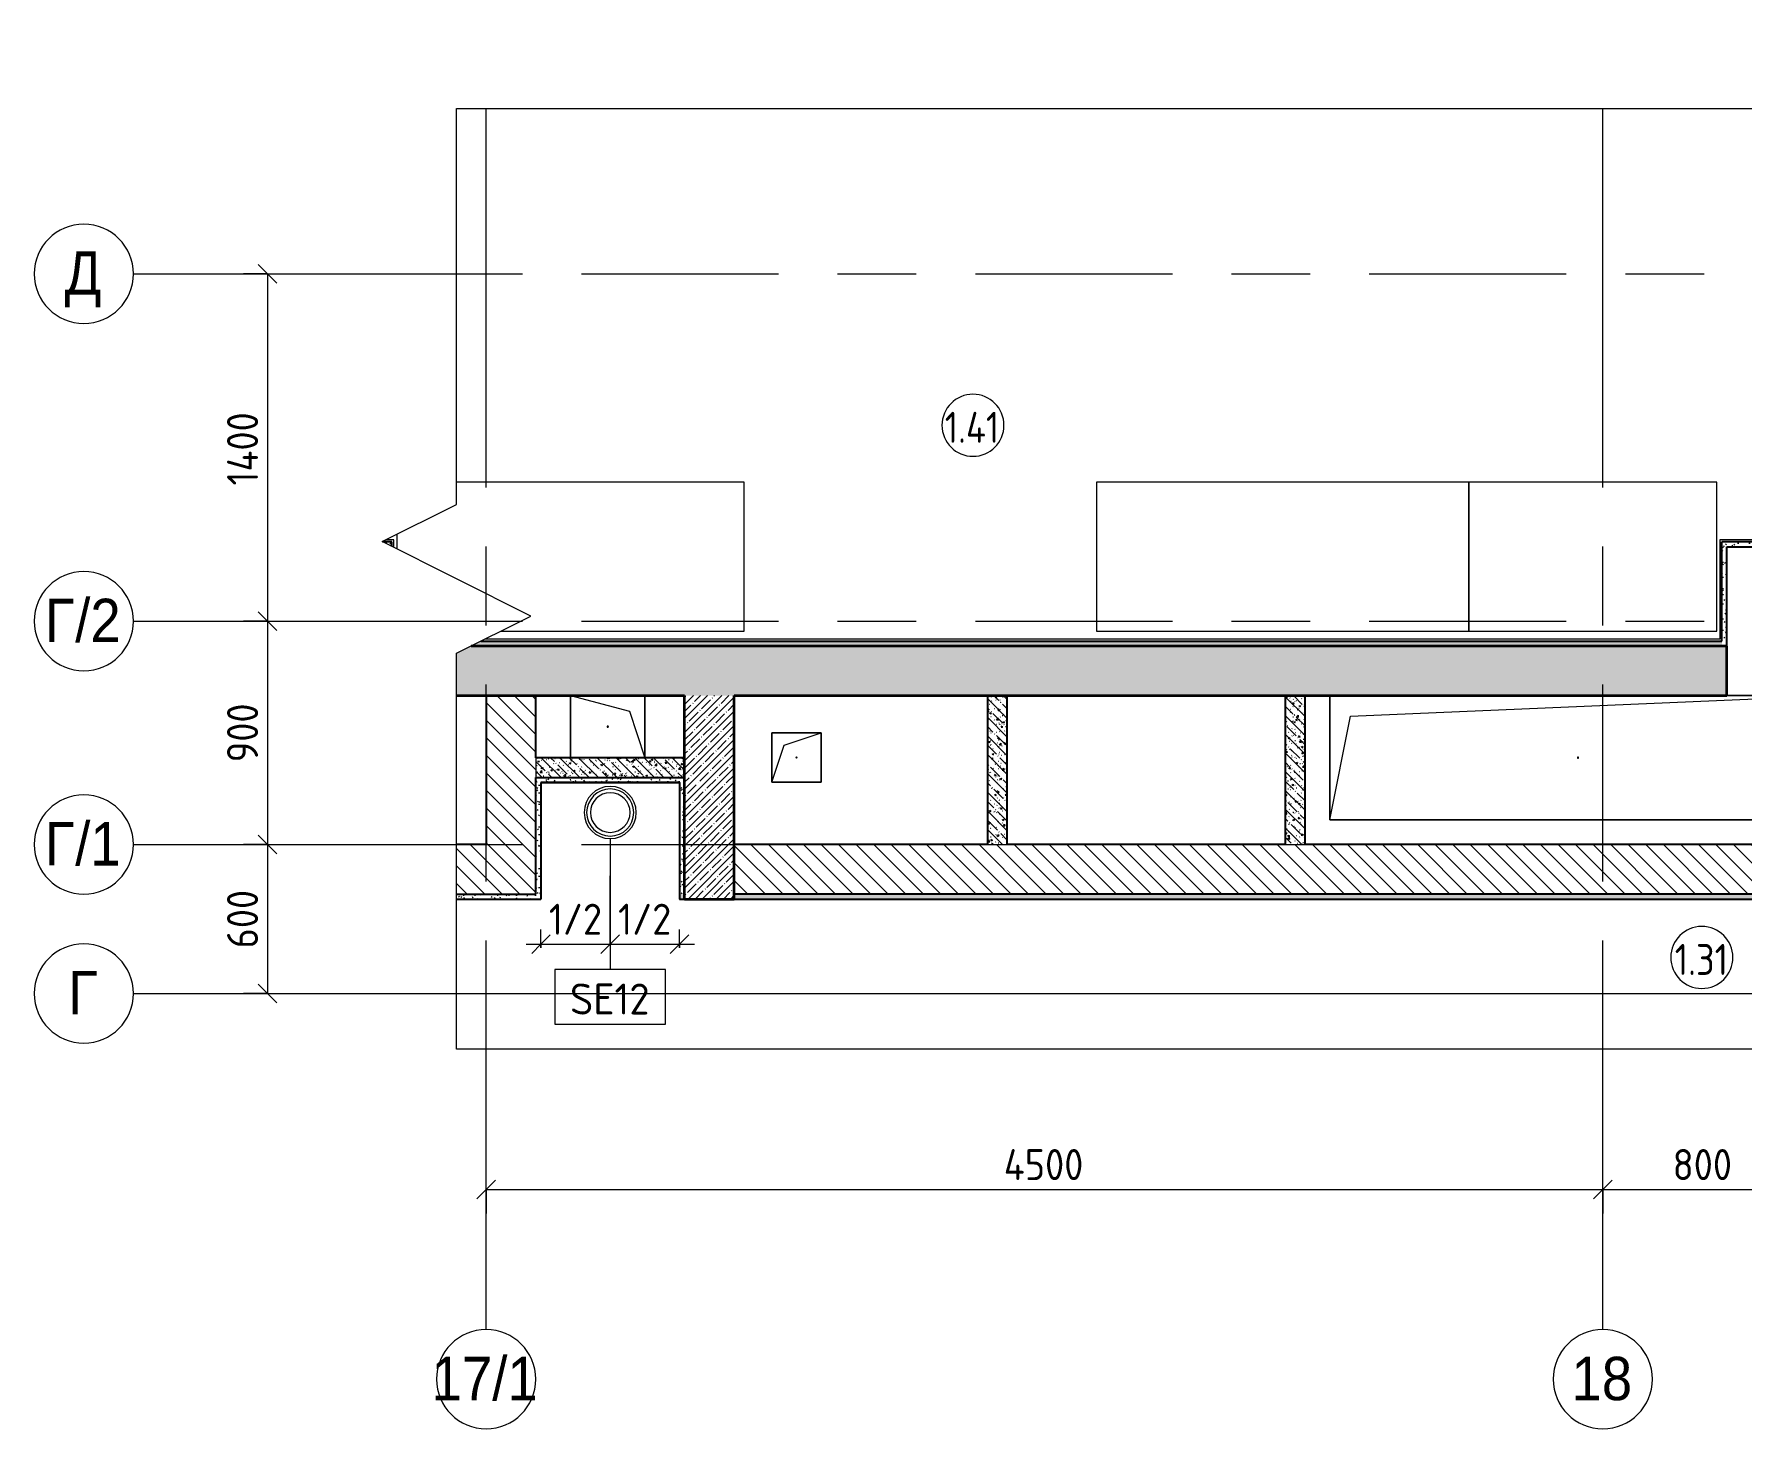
# Model space of a CAD drawing. Header units: millimetres. Extents: x 3991 to 282775, y -8553 to 29560.
# Drawn here: x 98240 to 105122, y 8745 to 14366 of the extents above; entities that cross this region are included whole.
import ezdxf

# ---------------------------------------------------------------- set-up
doc = ezdxf.new("R2010")
doc.units = ezdxf.units.MM
doc.linetypes.add('Осевая', pattern=[1587.5, 317.5, -238.125, 793.75, -238.125])
for name, color, linetype, lineweight in [('A-ANNO-DIMS', 7, 'Continuous', 9), ('A-ANNO-DIMS-50', 7, 'Continuous', 9), ('A-AREA-IDEN', 7, 'Continuous', 9), ('A-DETL-GENF', 7, 'Continuous', 9), ('A-GENM', 7, 'Continuous', 9), ('A-WALL', 7, 'Continuous', 9), ('I-FURN', 7, 'Continuous', 9), ('I-WALL', 7, 'Continuous', 9), ('P-SANR-FIXT-IDEN', 7, 'Continuous', 9), ('Оси', 7, 'Continuous', 9), ('Оси-1', 7, 'Continuous', 20), ('Оси-2', 7, 'Осевая', 9)]:
    doc.layers.add(name, color=color, linetype=linetype, lineweight=lineweight)
for name, color, linetype, lineweight, true_color in [('A-WALL-1', 7, 'Continuous', 25, 0x3c3c3c), ('A-WALL-2', 7, 'Continuous', 35, 0x3c3c3c), ('A-WALL-FNSH-1', 7, 'Continuous', 15, 0x3c3c3c), ('P-SANR-FIXT-1', 7, 'Continuous', 15, 0x4994b4)]:
    doc.layers.add(name, color=color, linetype=linetype, lineweight=lineweight, true_color=true_color)
doc.styles.add('Arial', font='arial.ttf', dxfattribs={"width": 0.9, "height": 175})
doc.styles.add('GOST Common_1', font='GOST_Common.ttf', dxfattribs={"height": 125})
doc.styles.add('GOST Common_2', font='GOST_Common.ttf', dxfattribs={"width": 0.9, "height": 125})
doc.styles.add('ISOCPEUR', font='isocpeur.ttf', dxfattribs={"width": 0.9, "height": 125})
doc.dimstyles.new('ISO-2_5_0_9К_БОЛЬШОЙ', dxfattribs={"dimscale": 304.8, "dimtxt": 124.497647, "dimasz": 0.246063, "dimexe": 0.19685, "dimexo": 0.492126, "dimgap": 0, "dimtad": 1, "dimdec": 0, "dimrnd": 10, "dimzin": 0, "dimdsep": 46, "dimtxsty": 'ISOCPEUR', "dimblk1": 'OBLIQUE', "dimblk2": 'OBLIQUE', "dimsah": 1, "dimcen": 0.09, "dimdle": 0.19685, "dimazin": 0, "dimtfac": 1, "dimtdec": 4, "dimtix": 1, "dimtmove": 0, "dimatfit": 3, "dimfxl": 1, "dimtvp": 1, "dimtolj": 1, "dimtzin": 0, "dimarcsym": 2})
pattern_1 = [(135, (38902.026, 0), (-37.717076, -37.717076), [53.34, -8.89, 1.778, -8.89]), (135, (38902.026, 37.694), (-37.717076, -37.717076), []), (50, (38902.026, 0), (63.763904, -5.57885), [6.667, -73.342]), (355, (38902.026, 0), (-12.334876, 66.869514), [5.334, -58.674]), (100.451, (38907.34, -0.465), (51.43036, 61.29098), [5.667, -62.332]), (46.184, (38902.03, 17.78), (94.87722, -14.71484), [10.001, -110.014]), (96.636, (38909.93, 16.55), (83.09115, 86.5993), [8.5, -93.497]), (351.184, (38902.03, 17.78), (83.09204, 86.59928), [8.001, -88.011]), (21, (38910.916, 13.335), (53.064487, -35.792726), [6.667, -73.342]), (326, (38910.916, 13.335), (21.63066, 64.46546), [5.334, -58.674]), (71.451, (38915.34, 10.35), (74.69646, 28.672367), [5.667, -62.332]), (37.5, (38902.026, 0), (1.080413, 29.594271), [1.676, -56.286, 1.676, -57.887, -58.896]), (37.5, (38902.026, 0), (1.080413, 29.594271), [-117.526, 1.676, -57.22]), (7.5, (38902.026, 0), (23.386368, 35.063507), [1.676, -32.283, 1.676, -54.953, -22.447]), (7.5, (38902.026, 0), (23.386368, 35.063507), [-90.589, 1.676, -20.771]), (327.5, (38882.201, 0), (47.456567, -2.005468), [1.676, -20.549, 1.676, -67.666, -92.011]), (327.5, (38882.201, 0), (47.456567, -2.005468), [-91.567, 1.676, -90.335]), (317.5, (38873.31, 0), (51.844948, 8.89904), [1.676, -27.216, 1.676, -44.374, -65.341]), (317.5, (38873.31, 0), (51.844948, 8.89904), [-74.943, 1.676, -63.665])]
pattern_2 = [(135, (38902.026, 0), (-35.35534, -35.35534), [])]
pattern_3 = [(45, (38902.026, 0), (-28.51196, 28.51196), []), (45, (38930.54, 0), (-28.51196, 28.51196), [50.403, -10.081, 1.676, -8.404])]
pattern_4 = [(0, (38902.026, 0), (60.96, 15.24), [5.029, -40.691, 5.029, -40.691, -243.84]), (0, (38902.026, 0), (60.96, 15.24), [-91.44, 5.029, -86.411, 5.029, -40.691, -106.68]), (0, (38902.026, 0), (60.96, 15.24), [-228.6, 5.029, -25.451, 5.029, -71.171]), (120, (38924.886, 7.62), (-43.6782272, 45.1729086), [5.029, -40.691, 5.029, -40.691, -243.84]), (120, (38924.886, 7.62), (-43.6782272, 45.1729086), [-91.44, 5.029, -86.411, 5.029, -40.691, -106.68]), (120, (38924.886, 7.62), (-43.6782272, 45.1729086), [-228.6, 5.029, -25.451, 5.029, -71.171]), (240, (38932.506, 38.1), (-17.2817728, -60.4129086), [5.029, -40.691, 5.029, -40.691, -243.84]), (240, (38932.506, 38.1), (-17.2817728, -60.4129086), [-91.44, 5.029, -86.411, 5.029, -40.691, -106.68]), (240, (38932.506, 38.1), (-17.2817728, -60.4129086), [-228.6, 5.029, -25.451, 5.029, -71.171])]

# ---------------------------------------------------------------- blocks, each defined once
blk = doc.blocks.new('GM_Отверстие прямоугольное _в плите_ - Отверстие-21619835-Фрагмент 1_9')
at = {"layer": 'A-GENM'}
for p, q in [((-125, 150), (125, 150)), ((125, 150), (-125, 150)), ((-62.5, 87.5), (125, 150)), ((-125, -150), (-62.5, 87.5)), ((125, -150), (-125, -150)), ((-125, -150), (125, -150))]:
    blk.add_line(p, q, dxfattribs=at)
for start, end in [(360, 180), (180, 360)]:
    blk.add_arc((0, 0), 2.5, start, end, dxfattribs=at)
blk = doc.blocks.new('GM_Отверстие прямоугольное _в плите_ - Отверстие-21604341-Фрагмент 1_9')
at = {"layer": 'A-GENM'}
for p, q in [((-100, -100), (-100, 100)), ((-100, 100), (100, 100)), ((100, 100), (-100, 100)), ((-100, 100), (-100, -100)), ((-50, 50), (100, 100)), ((100, 100), (100, -100)), ((100, -100), (100, 100)), ((-100, -100), (-50, 50)), ((100, -100), (-100, -100)), ((-100, -100), (100, -100))]:
    blk.add_line(p, q, dxfattribs=at)
for start, end in [(360, 180), (180, 360)]:
    blk.add_arc((0, 0), 2.5, start, end, dxfattribs=at)
blk = doc.blocks.new('GM_Отверстие прямоугольное _в плите_ - Отверстие-21957768-Фрагмент 1_9')
at = {"layer": 'A-GENM'}
for p, q in [((-1000, -250), (-1000, 250)), ((-1000, 250), (-1000, -250)), ((-916.7, 166.7), (1000, 250)), ((600, 250), (1000, 250)), ((1000, 250), (600, 250)), ((-1000, -250), (-916.7, 166.7)), ((1000, -250), (-1000, -250)), ((-1000, -250), (1000, -250))]:
    blk.add_line(p, q, dxfattribs=at)
for start, end in [(360, 180), (180, 360)]:
    blk.add_arc((0, 0), 2.5, start, end, dxfattribs=at)
blk = doc.blocks.new('Стол базовый прямоугольный - 1_12п-25625643-Фрагмент 1_9')
at = {"layer": 'I-FURN'}
for p, q in [((700, 300), (-459.6, 300)), ((700, -300), (700, 300)), ((-700, 90.5), (-700, 30.9)), ((-280.9, -300), (700, -300))]:
    blk.add_line(p, q, dxfattribs=at)
blk = doc.blocks.new('Стол базовый прямоугольный - 1_13п-25625753-Фрагмент 1_9')
at = {"layer": 'I-FURN'}
for p, q in [((750, 300), (-750, 300)), ((-750, 300), (-750, -300)), ((750, -300), (750, 300)), ((-750, -300), (750, -300))]:
    blk.add_line(p, q, dxfattribs=at)
blk = doc.blocks.new('Стол базовый прямоугольный - 1_8п-25625871-Фрагмент 1_9')
at = {"layer": 'I-FURN'}
for p, q in [((500, 300), (-500, 300)), ((-500, 300), (-500, -300)), ((500, -300), (500, 300)), ((-500, -300), (500, -300))]:
    blk.add_line(p, q, dxfattribs=at)
blk = doc.blocks.new('фонтанчик - Round_ Metal-30696552-Фрагмент 1_9')
at = {"layer": 'P-SANR-FIXT-1'}
for radius, start, end in [(105, 360, 180), (95, 0, 180), (80, 360, 180), (105, 180, 360), (95, 180, 360), (80, 180, 360)]:
    blk.add_arc((0, 0), radius, start, end, dxfattribs=at)
blk = doc.blocks.new('DET_L_Линия разрыва - М100-30652823-Фрагмент 1_9')
at = {"layer": 'A-DETL-GENF'}
for p, q in [((1744.8, -300), (2044.8, 300)), ((2044.8, 300), (2194.8, 0)), ((0, 0), (1594.8, 0)), ((1594.8, 0), (1744.8, -300)), ((2194.8, 0), (3789.7, 0))]:
    blk.add_line(p, q, dxfattribs=at)
blk = doc.blocks.new('DET_L_Линия разрыва - М100-30660190-Фрагмент 1_9')
at = {"layer": 'A-DETL-GENF'}
for p, q in [((8337.9, 300), (8187.9, 0)), ((8637.9, -300), (8337.9, 300)), ((8187.9, 0), (0, 0)), ((8787.9, 0), (8637.9, -300)), ((16975.8, 0), (8787.9, 0))]:
    blk.add_line(p, q, dxfattribs=at)
blk = doc.blocks.new('DET_L_Линия разрыва - М100-30660222-Фрагмент 1_9')
at = {"layer": 'A-DETL-GENF'}
for p, q in [((8337.9, -300), (8637.9, 300)), ((8637.9, 300), (8787.9, 0)), ((0, 0), (8187.9, 0)), ((8187.9, 0), (8337.9, -300)), ((8787.9, 0), (16975.8, 0))]:
    blk.add_line(p, q, dxfattribs=at)
blk = doc.blocks.new('Ось сетки - D8-29747960-Фрагмент 1_9')
at = {"layer": 'Оси-1'}
for start, end in [(360, 180), (180, 360)]:
    blk.add_arc((0, 0), 4, start, end, dxfattribs=at)
blk = doc.blocks.new('DIMBLOCK85-Фрагмент 1_9')
at = {"layer": 'A-ANNO-DIMS-50', "lineweight": 20}
for p, q in [((100062, 9709.6), (100024.5, 9672.1)), ((100062, 9709.6), (100099.5, 9747.1)), ((104562, 9709.6), (104524.5, 9672.1)), ((104562, 9709.6), (104599.5, 9747.1))]:
    blk.add_line(p, q, dxfattribs=at)
at = {"layer": 'A-ANNO-DIMS-50'}
for p, q in [((100062, 9612.6), (100062, 9769.6)), ((100062, 9709.6), (104562, 9709.6)), ((100062, 9709.6), (100062, 9612.6)), ((104562, 9612.6), (104562, 9769.6)), ((104562, 9709.6), (104562, 9612.6))]:
    blk.add_line(p, q, dxfattribs=at)
at = {"layer": 'A-ANNO-DIMS-50', "color": 0, "insert": (102148, 9872.9), "char_height": 125, "width": 393.604, "attachment_point": 1, "line_spacing_factor": 1.149209, "style": 'ISOCPEUR'}
blk.add_mtext('4500', dxfattribs=at)
blk = doc.blocks.new('_Oblique')
at = {"color": 0, "linetype": 'ByBlock', "lineweight": -2}
blk.add_line((-0.5, -0.5), (0.5, 0.5), dxfattribs=at)
blk = doc.blocks.new('DIMBLOCK86-Фрагмент 1_9')
at = {"layer": 'A-ANNO-DIMS-50', "lineweight": 20}
for p, q in [((104562, 9709.6), (104524.5, 9672.1)), ((104562, 9709.6), (104599.5, 9747.1)), ((105362, 9709.6), (105324.5, 9672.1)), ((105362, 9709.6), (105399.5, 9747.1))]:
    blk.add_line(p, q, dxfattribs=at)
at = {"layer": 'A-ANNO-DIMS-50'}
for p, q in [((104562, 9612.6), (104562, 9769.6)), ((104562, 9709.6), (105362, 9709.6)), ((104562, 9709.6), (104562, 9612.6)), ((105362, 9612.6), (105362, 9769.6)), ((105362, 9709.6), (105362, 9612.6))]:
    blk.add_line(p, q, dxfattribs=at)
at = {"layer": 'A-ANNO-DIMS-50', "color": 0, "insert": (104843.5, 9872.9), "char_height": 125, "width": 284.429, "attachment_point": 1, "line_spacing_factor": 1.149209, "style": 'ISOCPEUR'}
blk.add_mtext('800', dxfattribs=at)
blk = doc.blocks.new('DIMBLOCK91-Фрагмент 1_9')
at = {"layer": 'A-ANNO-DIMS-50', "lineweight": 20}
for p, q in [((99181.1, 13400), (99143.6, 13437.5)), ((99181.1, 13400), (99218.6, 13362.5)), ((99181.1, 12000), (99143.6, 12037.5)), ((99181.1, 12000), (99218.6, 11962.5))]:
    blk.add_line(p, q, dxfattribs=at)
at = {"layer": 'A-ANNO-DIMS-50'}
for p, q in [((99084.1, 13400), (99241.1, 13400)), ((99181.1, 13400), (99084.1, 13400)), ((99181.1, 13400), (99181.1, 12000)), ((99084.1, 12000), (99241.1, 12000)), ((99181.1, 12000), (99084.1, 12000))]:
    blk.add_line(p, q, dxfattribs=at)
at = {"layer": 'A-ANNO-DIMS-50', "color": 0, "insert": (99017.8, 12546.8), "char_height": 125, "width": 367.747, "attachment_point": 1, "rotation": 90, "line_spacing_factor": 1.149209, "style": 'ISOCPEUR'}
blk.add_mtext('1400', dxfattribs=at)
blk = doc.blocks.new('DIMBLOCK92-Фрагмент 1_9')
at = {"layer": 'A-ANNO-DIMS-50'}
for p, q in [((99084.1, 12000), (99241.1, 12000)), ((99181.1, 12000), (99084.1, 12000)), ((99181.1, 12000), (99181.1, 11100)), ((99084.1, 11100), (99241.1, 11100)), ((99181.1, 11100), (99084.1, 11100))]:
    blk.add_line(p, q, dxfattribs=at)
at = {"layer": 'A-ANNO-DIMS-50', "lineweight": 20}
for p, q in [((99181.1, 12000), (99143.6, 12037.5)), ((99181.1, 12000), (99218.6, 11962.5)), ((99181.1, 11100), (99143.6, 11137.5)), ((99181.1, 11100), (99218.6, 11062.5))]:
    blk.add_line(p, q, dxfattribs=at)
at = {"layer": 'A-ANNO-DIMS-50', "color": 0, "insert": (99017.8, 11431.5), "char_height": 125, "width": 284.429, "attachment_point": 1, "rotation": 90, "line_spacing_factor": 1.149209, "style": 'ISOCPEUR'}
blk.add_mtext('900', dxfattribs=at)
blk = doc.blocks.new('DIMBLOCK93-Фрагмент 1_9')
at = {"layer": 'A-ANNO-DIMS-50'}
for p, q in [((99084.1, 11100), (99241.1, 11100)), ((99181.1, 11100), (99084.1, 11100)), ((99181.1, 11100), (99181.1, 10500)), ((99084.1, 10500), (99241.1, 10500)), ((99181.1, 10500), (99084.1, 10500))]:
    blk.add_line(p, q, dxfattribs=at)
at = {"layer": 'A-ANNO-DIMS-50', "lineweight": 20}
for p, q in [((99181.1, 11100), (99143.6, 11137.5)), ((99181.1, 11100), (99218.6, 11062.5)), ((99181.1, 10500), (99143.6, 10537.5)), ((99181.1, 10500), (99218.6, 10462.5))]:
    blk.add_line(p, q, dxfattribs=at)
at = {"layer": 'A-ANNO-DIMS-50', "color": 0, "insert": (99017.8, 10681.5), "char_height": 125, "width": 284.429, "attachment_point": 1, "rotation": 90, "line_spacing_factor": 1.149209, "style": 'ISOCPEUR'}
blk.add_mtext('600', dxfattribs=at)
blk = doc.blocks.new('Марка_Помещения - Номер-25198446-Фрагмент 1_9')
at = {"layer": 'A-AREA-IDEN'}
for start, end in [(360, 180), (180, 360)]:
    blk.add_arc((0, 0), 2.5, start, end, dxfattribs=at)
blk = doc.blocks.new('DIMBLOCK102-Фрагмент 1_9')
at = {"layer": 'A-ANNO-DIMS-50'}
for p, q in [((100562, 10974), (100562, 10638.2)), ((100562, 10698.2), (100562, 10974)), ((100283, 10684), (100283, 10758.2)), ((100223, 10698.2), (100562, 10698.2)), ((100283, 10698.2), (100283, 10684))]:
    blk.add_line(p, q, dxfattribs=at)
at = {"layer": 'A-ANNO-DIMS-50', "lineweight": 20}
for p, q in [((100283, 10698.2), (100245.5, 10660.7)), ((100283, 10698.2), (100320.5, 10735.7)), ((100562, 10698.2), (100524.5, 10660.7)), ((100562, 10698.2), (100599.5, 10735.7))]:
    blk.add_line(p, q, dxfattribs=at)
at = {"layer": 'A-ANNO-DIMS-50', "color": 0, "insert": (100314.8, 10861.5), "char_height": 125, "width": 258.572, "attachment_point": 1, "line_spacing_factor": 1.149209, "style": 'ISOCPEUR'}
blk.add_mtext('1/2', dxfattribs=at)
blk = doc.blocks.new('DIMBLOCK103-Фрагмент 1_9')
at = {"layer": 'A-ANNO-DIMS-50'}
for p, q in [((100562, 10974), (100562, 10638.2)), ((100562, 10698.2), (100562, 10974)), ((100841, 10684), (100841, 10758.2)), ((100562, 10698.2), (100901, 10698.2)), ((100841, 10698.2), (100841, 10684))]:
    blk.add_line(p, q, dxfattribs=at)
at = {"layer": 'A-ANNO-DIMS-50', "lineweight": 20}
for p, q in [((100562, 10698.2), (100524.5, 10660.7)), ((100562, 10698.2), (100599.5, 10735.7)), ((100841, 10698.2), (100803.5, 10660.7)), ((100841, 10698.2), (100878.5, 10735.7))]:
    blk.add_line(p, q, dxfattribs=at)
at = {"layer": 'A-ANNO-DIMS-50', "color": 0, "insert": (100593.8, 10861.5), "char_height": 125, "width": 258.572, "attachment_point": 1, "line_spacing_factor": 1.149209, "style": 'ISOCPEUR'}
blk.add_mtext('1/2', dxfattribs=at)
blk = doc.blocks.new('М_сантехническая_рамка1 - В рамке-30590747-Фрагмент 1_9')
at = {"layer": 'P-SANR-FIXT-IDEN'}
for p, q in [((4.29, 2.24), (-4.64, 2.24)), ((-4.64, 2.24), (-4.64, -2.18)), ((4.29, -2.18), (4.29, 2.24)), ((-4.64, -2.18), (4.29, -2.18))]:
    blk.add_line(p, q, dxfattribs=at)

msp = doc.modelspace()

# ---------------------------------------------------------------- hatches: boundary and pattern name
at = {"layer": 'I-WALL'}
h = msp.add_hatch(dxfattribs=at)
h.set_pattern_fill('FP_13', color=256, style=0, pattern_type=2)
h.set_pattern_definition(pattern_4)
h.paths.add_polyline_path([(99682, 12300.9), (99682, 12320), (99643.8, 12320), (99669.3, 12307.3)])
h = msp.add_hatch(dxfattribs=at)
h.set_pattern_fill('FP_13', color=256, style=0, pattern_type=2)
h.set_pattern_definition(pattern_4)
h.paths.add_polyline_path([(105442, 12300), (105442, 12320), (105042, 12320), (105042, 12300), (105062, 12300)])
h = msp.add_hatch(dxfattribs=at)
h.set_pattern_fill('FP_13', color=256, style=0, pattern_type=2)
h.set_pattern_definition(pattern_4)
h.paths.add_polyline_path([(105062, 11900), (105062, 12300), (105042, 12300), (105042, 11900)])
h = msp.add_hatch(dxfattribs=at)
h.set_pattern_fill('FP_13', color=256, style=0, pattern_type=2)
h.set_pattern_definition(pattern_4)
h.paths.add_polyline_path([(101631.1, 11900), (105042, 11900), (105042, 11920), (100041.1, 11920), (100001.1, 11900), (100516, 11900)])
h = msp.add_hatch(dxfattribs=at)
h.set_pattern_fill('FP_4', color=256, style=0, pattern_type=2)
h.set_pattern_definition(pattern_3)
h.paths.add_polyline_path([(105062, 11700), (105062, 11900), (100001.1, 11900), (99942.5, 11870.7), (99942.5, 11700), (104976.5, 11700)])
h = msp.add_hatch(dxfattribs=at)
h.set_pattern_fill('FP_12', color=256, style=0, pattern_type=2)
h.set_pattern_definition(pattern_2)
h.paths.add_polyline_path([(100237.2, 11100), (100262, 11100), (100262, 11700), (100062, 11700), (100062, 11100)])
h = msp.add_hatch(dxfattribs=at)
h.set_pattern_fill('FP_4', color=256, style=0, pattern_type=2)
h.set_pattern_definition(pattern_3)
h.paths.add_polyline_path([(101062, 10880), (101062, 11700), (100862, 11700), (100862, 10880)])
h = msp.add_hatch(dxfattribs=at)
h.set_pattern_fill('FP_15', color=256, style=0, pattern_type=2)
h.set_pattern_definition(pattern_1)
h.paths.add_polyline_path([(102162, 11100), (102162, 11700), (102082, 11700), (102082, 11100)])
h = msp.add_hatch(dxfattribs=at)
h.set_pattern_fill('FP_15', color=256, style=0, pattern_type=2)
h.set_pattern_definition(pattern_1)
h.paths.add_polyline_path([(103362, 11100), (103362, 11700), (103282, 11700), (103282, 11100)])
h = msp.add_hatch(dxfattribs=at)
h.set_pattern_fill('FP_15', color=256, style=0, pattern_type=2)
h.set_pattern_definition(pattern_1)
h.paths.add_polyline_path([(100862, 11370), (100862, 11450), (100262, 11450), (100262, 11370), (100516, 11370)])
h = msp.add_hatch(dxfattribs=at)
h.set_pattern_fill('FP_13', color=256, style=0, pattern_type=2)
h.set_pattern_definition(pattern_4)
h.paths.add_polyline_path([(100841, 11350), (100842, 11350), (100842, 11370), (100262, 11370), (100262, 11350), (100516, 11350)])
h = msp.add_hatch(dxfattribs=at)
h.set_pattern_fill('FP_13', color=256, style=0, pattern_type=2)
h.set_pattern_definition(pattern_4)
h.paths.add_polyline_path([(100842, 10900), (100862, 10900), (100862, 11370), (100842, 11370), (100842, 11058.8)])
h = msp.add_hatch(dxfattribs=at)
h.set_pattern_fill('FP_13', color=256, style=0, pattern_type=2)
h.set_pattern_definition(pattern_4)
h.paths.add_polyline_path([(100262, 10900), (100282, 10900), (100282, 11350), (100262, 11350), (100262, 11058.8)])
h = msp.add_hatch(dxfattribs=at)
h.set_pattern_fill('FP_12', color=256, style=0, pattern_type=2)
h.set_pattern_definition(pattern_2)
h.paths.add_polyline_path([(100262, 10900), (100262, 11100), (99942.5, 11100), (99942.5, 10900)])
h = msp.add_hatch(dxfattribs=at)
h.set_pattern_fill('FP_12', color=256, style=0, pattern_type=2)
h.set_pattern_definition(pattern_2)
h.paths.add_polyline_path([(112522, 10900), (112522, 11100), (111831.8, 11100), (111831.8, 10900), (111861.8, 10900)])
h.paths.add_polyline_path([(110552.2, 10900), (110881.8, 10900), (110881.8, 11100), (108520.8, 11100), (108520.8, 10900), (108550.8, 10900)])
h.paths.add_polyline_path([(107570.8, 10900), (107570.8, 11100), (105662, 11100), (105662, 10900), (107540.8, 10900)])
h.paths.add_polyline_path([(105462, 10900), (105462, 11100), (101062, 11100), (101062, 10900), (103861.4, 10900)])
h = msp.add_hatch(dxfattribs=at)
h.set_pattern_fill('FP_13', color=256, style=0, pattern_type=2)
h.set_pattern_definition(pattern_4)
h.paths.add_polyline_path([(99942.5, 10880), (100282, 10880), (100282, 10900), (99942.5, 10900), (99942.5, 10897.1)])
h = msp.add_hatch(dxfattribs=at)
h.set_pattern_fill('FP_13', color=256, style=0, pattern_type=2)
h.set_pattern_definition(pattern_4)
h.paths.add_polyline_path([(114372, 10880), (114372, 10900), (111861.8, 10899.8), (111861.8, 10892), (111831.8, 10892), (111831.8, 10880), (112782.5, 10880)])
h.paths.add_polyline_path([(110851.8, 10880), (110881.8, 10880), (110881.8, 10892), (110851.8, 10892), (110851.8, 10900), (108550.8, 10900), (108550.8, 10892), (108520.8, 10892), (108520.8, 10880), (110552.2, 10880)])
h.paths.add_polyline_path([(107540.8, 10880), (107570.8, 10880), (107570.8, 10892), (107540.8, 10892), (107540.8, 10900), (101062, 10900), (101062, 10880), (106091.7, 10880)])
h.paths.add_polyline_path([(100862, 10880), (100862, 10900), (100842, 10900), (100842, 10880)])

# ---------------------------------------------------------------- linework, layer by layer
at = {"layer": 'A-WALL'}
for p, q in [((100262, 11450), (100262, 11370)), ((102082, 11100), (102162, 11100)), ((103282, 11100), (103362, 11100))]:
    msp.add_line(p, q, dxfattribs=at)
at = {"layer": 'A-WALL-1'}
for p, q in [((99682, 12320), (99643.8, 12320)), ((99682, 12300.9), (99682, 12320)), ((105442, 12320), (105042, 12320)), ((105042, 11920), (105042, 12320)), ((105062, 12300), (105662, 12300)), ((105062, 11900), (105062, 12300)), ((100041.1, 11920), (105042, 11920)), ((100062, 11700), (100062, 11100)), ((100262, 11450), (100262, 11700)), ((102082, 11700), (102082, 11100)), ((102162, 11100), (102162, 11700)), ((103282, 11700), (103282, 11100)), ((103362, 11100), (103362, 11700)), ((100862, 11450), (100262, 11450)), ((100262, 10900), (100262, 11370)), ((100262, 11370), (100862, 11370)), ((100842, 11350), (100282, 11350)), ((100282, 11350), (100282, 10880)), ((100842, 10880), (100842, 11350)), ((100062, 11100), (99942.5, 11100)), ((102082, 11100), (101062, 11100)), ((103282, 11100), (102162, 11100)), ((105462, 11100), (103362, 11100)), ((99942.5, 10900), (100262, 10900)), ((99942.5, 10880), (100282, 10880)), ((100842, 10880), (100862, 10880)), ((107540.8, 10900), (101062, 10900)), ((101062, 10880), (107570.8, 10880))]:
    msp.add_line(p, q, dxfattribs=at)
at = {"layer": 'A-WALL-2'}
for p, q in [((105062, 11900), (100001.1, 11900)), ((105062, 11700), (105062, 11900)), ((99942.5, 11700), (100862, 11700)), ((100862, 10880), (100862, 11700)), ((101062, 11700), (105062, 11700)), ((101062, 10880), (101062, 11700)), ((100862, 10880), (101062, 10880))]:
    msp.add_line(p, q, dxfattribs=at)
at = {"layer": 'A-WALL-FNSH-1'}
for p, q in [((99690, 12328), (99657.1, 12328)), ((99690, 12296.9), (99690, 12328)), ((105034, 12328), (105034, 11928)), ((105434, 12328), (105034, 12328)), ((105034, 11928), (100057.1, 11928)), ((100283, 11349), (100841, 11349)), ((100283, 10879), (100283, 11349)), ((100841, 11349), (100841, 10879)), ((99942.5, 10879), (100283, 10879)), ((100841, 10879), (107570.8, 10879))]:
    msp.add_line(p, q, dxfattribs=at)
at = {"layer": 'P-SANR-FIXT-IDEN'}
msp.add_line((100562, 11124), (100562, 10596.6), dxfattribs=at)
at = {"layer": 'Оси'}
for p, q in [((100062, 12815.5), (100062, 14065.5)), ((104562, 12815.5), (104562, 14065.5)), ((98640.5, 13400), (99890.5, 13400)), ((98640.5, 12000), (99890.5, 12000)), ((98640.5, 11100), (99890.5, 11100)), ((98640.5, 10500), (107754, 10500)), ((100062, 9145.5), (100062, 10395.5)), ((104562, 9145.5), (104562, 10395.5))]:
    msp.add_line(p, q, dxfattribs=at)
at = {"layer": 'Оси-2'}
for p, q in [((99890.5, 13400), (115668.3, 13400)), ((100062, 10395.5), (100062, 12815.5)), ((104562, 10395.5), (104562, 12815.5)), ((99890.5, 12000), (115668.3, 12000)), ((99890.5, 11100), (115668.3, 11100))]:
    msp.add_line(p, q, dxfattribs=at)

# ---------------------------------------------------------------- block references
at = {"layer": 'A-AREA-IDEN', "xscale": 49.99999999999998, "yscale": 49.99999999999998, "zscale": 49.99999999999998}
for p in [(102023.9, 12789.4), (104961.1, 10645.1)]:
    msp.add_blockref('Марка_Помещения - Номер-25198446-Фрагмент 1_9', p, dxfattribs=at)
at = {"layer": 'A-DETL-GENF'}
for name, p, rotation in [('DET_L_Линия разрыва - М100-30660190-Фрагмент 1_9', (116918.3, 14065.5), 180), ('DET_L_Линия разрыва - М100-30652823-Фрагмент 1_9', (99942.5, 10275.8), 90.00000000000007), ('DET_L_Линия разрыва - М100-30660222-Фрагмент 1_9', (116918.3, 10275.8), 180)]:
    msp.add_blockref(name, p, dxfattribs=dict(at, rotation=rotation))
at = {"layer": 'A-GENM', "rotation": 270}
msp.add_blockref('GM_Отверстие прямоугольное _в плите_ - Отверстие-21619835-Фрагмент 1_9', (100552, 11575), dxfattribs=at)
at = {"layer": 'A-GENM'}
for name, p in [('GM_Отверстие прямоугольное _в плите_ - Отверстие-21957768-Фрагмент 1_9', (104462, 11450)), ('GM_Отверстие прямоугольное _в плите_ - Отверстие-21604341-Фрагмент 1_9', (101312.7, 11450.7))]:
    msp.add_blockref(name, p, dxfattribs=at)
at = {"layer": 'I-FURN'}
for name, p in [('Стол базовый прямоугольный - 1_12п-25625643-Фрагмент 1_9', (100402, 12260)), ('Стол базовый прямоугольный - 1_13п-25625753-Фрагмент 1_9', (103272, 12260)), ('Стол базовый прямоугольный - 1_8п-25625871-Фрагмент 1_9', (104522, 12260))]:
    msp.add_blockref(name, p, dxfattribs=at)
at = {"layer": 'P-SANR-FIXT-1'}
msp.add_blockref('фонтанчик - Round_ Metal-30696552-Фрагмент 1_9', (100562, 11229), dxfattribs=at)
at = {"layer": 'P-SANR-FIXT-IDEN', "xscale": 49.99999999999998, "yscale": 49.99999999999998, "zscale": 49.99999999999998}
msp.add_blockref('М_сантехническая_рамка1 - В рамке-30590747-Фрагмент 1_9', (100570.7, 10484.6), dxfattribs=at)
at = {"layer": 'Оси-1', "xscale": 49.99999999999998, "yscale": 49.99999999999998, "zscale": 49.99999999999998, "rotation": 269.9999999999994}
for p in [(98440.5, 13400), (98440.5, 12000), (98440.5, 11100), (98440.5, 10500)]:
    msp.add_blockref('Ось сетки - D8-29747960-Фрагмент 1_9', p, dxfattribs=at)
at = {"layer": 'Оси-1', "xscale": 49.99999999999998, "yscale": 49.99999999999998, "zscale": 49.99999999999998}
for p in [(100062, 8945.5), (104562, 8945.5)]:
    msp.add_blockref('Ось сетки - D8-29747960-Фрагмент 1_9', p, dxfattribs=at)

# ---------------------------------------------------------------- texts
at = {"layer": 'A-AREA-IDEN', "char_height": 125, "attachment_point": 1, "style": 'GOST Common_2'}
for s, insert, width in [('1.41', (101910.2, 12843.7), 285), ('1.31', (104852.1, 10699.4), 274.177)]:
    msp.add_mtext(s, dxfattribs=dict(at, insert=insert, width=width))
at = {"layer": 'P-SANR-FIXT-IDEN', "insert": (100399.6, 10540), "char_height": 125, "width": 412.869, "attachment_point": 1, "style": 'GOST Common_1'}
msp.add_mtext('SE12', dxfattribs=at)
at = {"layer": 'Оси', "char_height": 175, "attachment_point": 1, "style": 'Arial'}
for s, insert, width in [('\\fArial|b0|i0|c204|p34|;\\W.9;Д', (98362.8, 13490.5), 183.987), ('\\fArial|b0|i0|c204|p34|;\\W.9;Г', (98283.8, 12090.5), 147.911), ('/2', (98405.8, 12090.5), 227.278), ('\\fArial|b0|i0|c204|p34|;\\W.9;Г', (98283.8, 11190.5), 147.911), ('/1', (98405.8, 11190.5), 227.278), ('\\fArial|b0|i0|c204|p34|;\\W.9;Г', (98377.6, 10590.5), 147.911), ('17/1', (99841.9, 9035.8), 530.316), ('18', (104435.7, 9035.8), 303.038)]:
    msp.add_mtext(s, dxfattribs=dict(at, insert=insert, width=width))

# ---------------------------------------------------------------- dimensions: what is measured, and where the dimension line sits
at = {"layer": 'A-ANNO-DIMS'}
for base, p1, p2, override, picture, middle in [((99181.1, 12000), (99234.1, 13400), (99234.1, 12000), {"dimpost": '<>', "dimfxl": 1399.999995}, 'DIMBLOCK91-Фрагмент 1_9', (99118.6, 12700)), ((99181.1, 11100), (99234.1, 12000), (99234.1, 11100), {"dimpost": '<>', "dimfxl": 900}, 'DIMBLOCK92-Фрагмент 1_9', (99118.6, 11550)), ((99181.1, 10500), (99234.1, 11100), (99234.1, 10500), {"dimpost": '<>', "dimfxl": 600}, 'DIMBLOCK93-Фрагмент 1_9', (99118.6, 10800))]:
    dim = msp.add_linear_dim(base=base, p1=p1, p2=p2, angle=90, dimstyle='ISO-2_5_0_9К_БОЛЬШОЙ', override=override, dxfattribs=at)
    dim.commit()
    dim.dimension.update_dxf_attribs({"geometry": picture, "text_midpoint": middle})
for base, p1, p2, picture, middle in [((100562, 10698.2), (100283, 10834), (100562, 11124), 'DIMBLOCK102-Фрагмент 1_9', (100422.5, 10760.7)), ((100841, 10698.2), (100562, 11124), (100841, 10834), 'DIMBLOCK103-Фрагмент 1_9', (100701.5, 10760.7))]:
    dim = msp.add_linear_dim(base=base, p1=p1, p2=p2, text='1/2', dimstyle='ISO-2_5_0_9К_БОЛЬШОЙ', override={"dimpost": '<>', "dimfxl": 402.418805}, dxfattribs=at)
    dim.commit()
    dim.dimension.update_dxf_attribs({"geometry": picture, "text_midpoint": middle})
for base, p1, p2, override, picture, middle in [((104562, 9709.6), (100062, 9762.6), (104562, 9762.6), {"dimpost": '<>', "dimfxl": 4500}, 'DIMBLOCK85-Фрагмент 1_9', (102312, 9772.1)), ((105362, 9709.6), (104562, 9762.6), (105362, 9762.6), {"dimpost": '<>', "dimfxl": 800}, 'DIMBLOCK86-Фрагмент 1_9', (104962, 9772.1))]:
    dim = msp.add_linear_dim(base=base, p1=p1, p2=p2, dimstyle='ISO-2_5_0_9К_БОЛЬШОЙ', override=override, dxfattribs=at)
    dim.commit()
    dim.dimension.update_dxf_attribs({"geometry": picture, "text_midpoint": middle})

doc.saveas('drawing.dxf')
